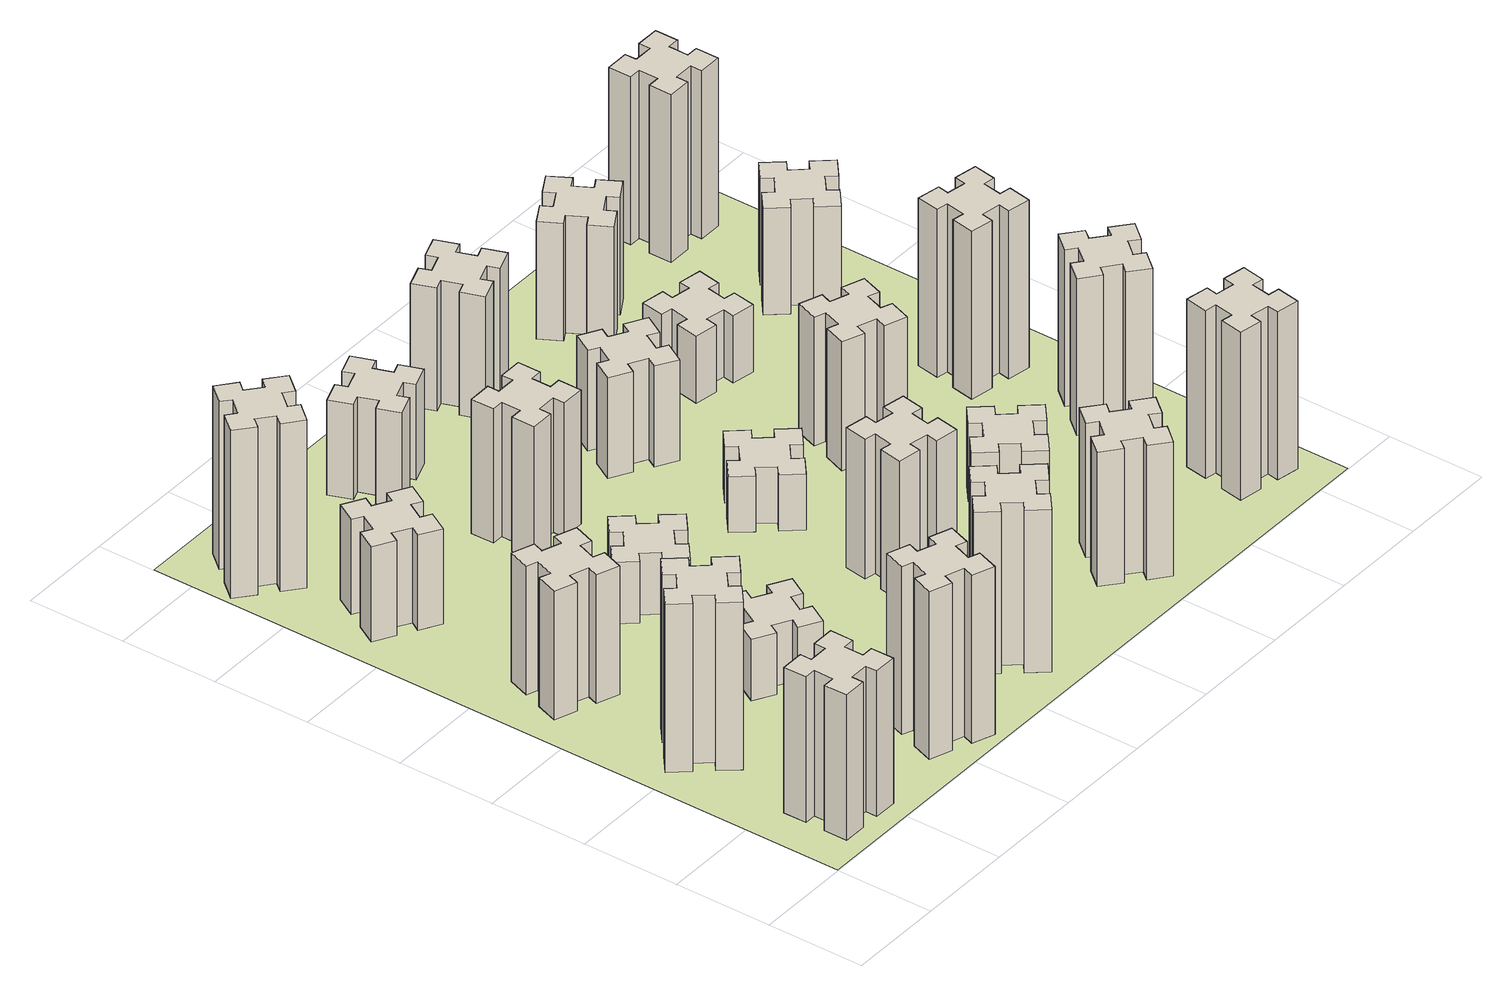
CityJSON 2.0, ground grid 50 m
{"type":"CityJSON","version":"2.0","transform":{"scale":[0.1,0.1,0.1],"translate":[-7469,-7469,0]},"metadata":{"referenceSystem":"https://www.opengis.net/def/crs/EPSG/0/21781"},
"CityObjects":{
"building1":{"type":"Building","attributes":{"class":"1000","function":"1000","usage":"1000","yearOfConstruction":2016,"roofType":"1000","measuredHeight":78,"storeysAboveGround":30,"storeysBelowGround":0},"geometry":[{"type":"Solid","lod":"1","boundaries":[[[[0,1,2,3,4,5,6,7,8,9,10,11,12,13,14,15,16,17,18,19]],[[17,16,20,21]],[[16,15,22,20]],[[15,14,23,22]],[[14,13,24,23]],[[13,12,25,24]],[[12,11,26,25]],[[11,10,27,26]],[[10,9,28,27]],[[9,8,29,28]],[[8,7,30,29]],[[7,6,31,30]],[[6,5,32,31]],[[5,4,33,32]],[[4,3,34,33]],[[3,2,35,34]],[[2,1,36,35]],[[1,0,37,36]],[[0,19,38,37]],[[19,18,39,38]],[[18,17,21,39]],[[24,25,26,27,28,29,30,31,32,33,34,35,36,37,38,39,21,20,22,23]]]]}]},
"building2":{"type":"Building","attributes":{"class":"1000","function":"1000","usage":"1000","yearOfConstruction":2016,"roofType":"1000","measuredHeight":90,"storeysAboveGround":30,"storeysBelowGround":0},"geometry":[{"type":"Solid","lod":"1","boundaries":[[[[40,41,42,43,44,45,46,47,48,49,50,51,52,53,54,55,56,57,58,59]],[[57,56,60,61]],[[56,55,62,60]],[[55,54,63,62]],[[54,53,64,63]],[[53,52,65,64]],[[52,51,66,65]],[[51,50,67,66]],[[50,49,68,67]],[[49,48,69,68]],[[48,47,70,69]],[[47,46,71,70]],[[46,45,72,71]],[[45,44,73,72]],[[44,43,74,73]],[[43,42,75,74]],[[42,41,76,75]],[[41,40,77,76]],[[40,59,78,77]],[[59,58,79,78]],[[58,57,61,79]],[[64,65,66,67,68,69,70,71,72,73,74,75,76,77,78,79,61,60,62,63]]]]}]},
"building3":{"type":"Building","attributes":{"class":"1000","function":"1000","usage":"1000","yearOfConstruction":2016,"roofType":"1000","measuredHeight":69,"storeysAboveGround":30,"storeysBelowGround":0},"geometry":[{"type":"Solid","lod":"1","boundaries":[[[[80,81,82,83,84,85,86,87,88,89,90,91,92,93,94,95,96,97,98,99]],[[97,96,100,101]],[[96,95,102,100]],[[95,94,103,102]],[[94,93,104,103]],[[93,92,105,104]],[[92,91,106,105]],[[91,90,107,106]],[[90,89,108,107]],[[89,88,109,108]],[[88,87,110,109]],[[87,86,111,110]],[[86,85,112,111]],[[85,84,113,112]],[[84,83,114,113]],[[83,82,115,114]],[[82,81,116,115]],[[81,80,117,116]],[[80,99,118,117]],[[99,98,119,118]],[[98,97,101,119]],[[104,105,106,107,108,109,110,111,112,113,114,115,116,117,118,119,101,100,102,103]]]]}]},
"building4":{"type":"Building","attributes":{"class":"1000","function":"1000","usage":"1000","yearOfConstruction":2016,"roofType":"1000","measuredHeight":51,"storeysAboveGround":30,"storeysBelowGround":0},"geometry":[{"type":"Solid","lod":"1","boundaries":[[[[120,121,122,123,124,125,126,127,128,129,130,131,132,133,134,135,136,137,138,139]],[[137,136,140,141]],[[136,135,142,140]],[[135,134,143,142]],[[134,133,144,143]],[[133,132,145,144]],[[132,131,146,145]],[[131,130,147,146]],[[130,129,148,147]],[[129,128,149,148]],[[128,127,150,149]],[[127,126,151,150]],[[126,125,152,151]],[[125,124,153,152]],[[124,123,154,153]],[[123,122,155,154]],[[122,121,156,155]],[[121,120,157,156]],[[120,139,158,157]],[[139,138,159,158]],[[138,137,141,159]],[[144,145,146,147,148,149,150,151,152,153,154,155,156,157,158,159,141,140,142,143]]]]}]},
"building5":{"type":"Building","attributes":{"class":"1000","function":"1000","usage":"1000","yearOfConstruction":2016,"roofType":"1000","measuredHeight":90,"storeysAboveGround":30,"storeysBelowGround":0},"geometry":[{"type":"Solid","lod":"1","boundaries":[[[[160,161,162,163,164,165,166,167,168,169,170,171,172,173,174,175,176,177,178,179]],[[177,176,180,181]],[[176,175,182,180]],[[175,174,183,182]],[[174,173,184,183]],[[173,172,185,184]],[[172,171,186,185]],[[171,170,187,186]],[[170,169,188,187]],[[169,168,189,188]],[[168,167,190,189]],[[167,166,191,190]],[[166,165,192,191]],[[165,164,193,192]],[[164,163,194,193]],[[163,162,195,194]],[[162,161,196,195]],[[161,160,197,196]],[[160,179,198,197]],[[179,178,199,198]],[[178,177,181,199]],[[184,185,186,187,188,189,190,191,192,193,194,195,196,197,198,199,181,180,182,183]]]]}]},
"building6":{"type":"Building","attributes":{"class":"1000","function":"1000","usage":"1000","yearOfConstruction":2016,"roofType":"1000","measuredHeight":90,"storeysAboveGround":30,"storeysBelowGround":0},"geometry":[{"type":"Solid","lod":"1","boundaries":[[[[200,201,202,203,204,205,206,207,208,209,210,211,212,213,214,215,216,217,218,219]],[[217,216,220,221]],[[216,215,222,220]],[[215,214,223,222]],[[214,213,224,223]],[[213,212,225,224]],[[212,211,226,225]],[[211,210,227,226]],[[210,209,228,227]],[[209,208,229,228]],[[208,207,230,229]],[[207,206,231,230]],[[206,205,232,231]],[[205,204,233,232]],[[204,203,234,233]],[[203,202,235,234]],[[202,201,236,235]],[[201,200,237,236]],[[200,219,238,237]],[[219,218,239,238]],[[218,217,221,239]],[[224,225,226,227,228,229,230,231,232,233,234,235,236,237,238,239,221,220,222,223]]]]}]},
"building7":{"type":"Building","attributes":{"class":"1000","function":"1000","usage":"1000","yearOfConstruction":2016,"roofType":"1000","measuredHeight":33,"storeysAboveGround":30,"storeysBelowGround":0},"geometry":[{"type":"Solid","lod":"1","boundaries":[[[[240,241,242,243,244,245,246,247,248,249,250,251,252,253,254,255,256,257,258,259]],[[257,256,260,261]],[[256,255,262,260]],[[255,254,263,262]],[[254,253,264,263]],[[253,252,265,264]],[[252,251,266,265]],[[251,250,267,266]],[[250,249,268,267]],[[249,248,269,268]],[[248,247,270,269]],[[247,246,271,270]],[[246,245,272,271]],[[245,244,273,272]],[[244,243,274,273]],[[243,242,275,274]],[[242,241,276,275]],[[241,240,277,276]],[[240,259,278,277]],[[259,258,279,278]],[[258,257,261,279]],[[264,265,266,267,268,269,270,271,272,273,274,275,276,277,278,279,261,260,262,263]]]]}]},
"building8":{"type":"Building","attributes":{"class":"1000","function":"1000","usage":"1000","yearOfConstruction":2016,"roofType":"1000","measuredHeight":33,"storeysAboveGround":30,"storeysBelowGround":0},"geometry":[{"type":"Solid","lod":"1","boundaries":[[[[280,281,282,283,284,285,286,287,288,289,290,291,292,293,294,295,296,297,298,299]],[[297,296,300,301]],[[296,295,302,300]],[[295,294,303,302]],[[294,293,304,303]],[[293,292,305,304]],[[292,291,306,305]],[[291,290,307,306]],[[290,289,308,307]],[[289,288,309,308]],[[288,287,310,309]],[[287,286,311,310]],[[286,285,312,311]],[[285,284,313,312]],[[284,283,314,313]],[[283,282,315,314]],[[282,281,316,315]],[[281,280,317,316]],[[280,299,318,317]],[[299,298,319,318]],[[298,297,301,319]],[[304,305,306,307,308,309,310,311,312,313,314,315,316,317,318,319,301,300,302,303]]]]}]},
"building9":{"type":"Building","attributes":{"class":"1000","function":"1000","usage":"1000","yearOfConstruction":2016,"roofType":"1000","measuredHeight":87,"storeysAboveGround":30,"storeysBelowGround":0},"geometry":[{"type":"Solid","lod":"1","boundaries":[[[[320,321,322,323,324,325,326,327,328,329,330,331,332,333,334,335,336,337,338,339]],[[337,336,340,341]],[[336,335,342,340]],[[335,334,343,342]],[[334,333,344,343]],[[333,332,345,344]],[[332,331,346,345]],[[331,330,347,346]],[[330,329,348,347]],[[329,328,349,348]],[[328,327,350,349]],[[327,326,351,350]],[[326,325,352,351]],[[325,324,353,352]],[[324,323,354,353]],[[323,322,355,354]],[[322,321,356,355]],[[321,320,357,356]],[[320,339,358,357]],[[339,338,359,358]],[[338,337,341,359]],[[344,345,346,347,348,349,350,351,352,353,354,355,356,357,358,359,341,340,342,343]]]]}]},
"building10":{"type":"Building","attributes":{"class":"1000","function":"1000","usage":"1000","yearOfConstruction":2016,"roofType":"1000","measuredHeight":72,"storeysAboveGround":30,"storeysBelowGround":0},"geometry":[{"type":"Solid","lod":"1","boundaries":[[[[360,361,362,363,364,365,366,367,368,369,370,371,372,373,374,375,376,377,378,379]],[[377,376,380,381]],[[376,375,382,380]],[[375,374,383,382]],[[374,373,384,383]],[[373,372,385,384]],[[372,371,386,385]],[[371,370,387,386]],[[370,369,388,387]],[[369,368,389,388]],[[368,367,390,389]],[[367,366,391,390]],[[366,365,392,391]],[[365,364,393,392]],[[364,363,394,393]],[[363,362,395,394]],[[362,361,396,395]],[[361,360,397,396]],[[360,379,398,397]],[[379,378,399,398]],[[378,377,381,399]],[[384,385,386,387,388,389,390,391,392,393,394,395,396,397,398,399,381,380,382,383]]]]}]},
"building11":{"type":"Building","attributes":{"class":"1000","function":"1000","usage":"1000","yearOfConstruction":2016,"roofType":"1000","measuredHeight":51,"storeysAboveGround":30,"storeysBelowGround":0},"geometry":[{"type":"Solid","lod":"1","boundaries":[[[[400,401,402,403,404,405,406,407,408,409,410,411,412,413,414,415,416,417,418,419]],[[417,416,420,421]],[[416,415,422,420]],[[415,414,423,422]],[[414,413,424,423]],[[413,412,425,424]],[[412,411,426,425]],[[411,410,427,426]],[[410,409,428,427]],[[409,408,429,428]],[[408,407,430,429]],[[407,406,431,430]],[[406,405,432,431]],[[405,404,433,432]],[[404,403,434,433]],[[403,402,435,434]],[[402,401,436,435]],[[401,400,437,436]],[[400,419,438,437]],[[419,418,439,438]],[[418,417,421,439]],[[424,425,426,427,428,429,430,431,432,433,434,435,436,437,438,439,421,420,422,423]]]]}]},
"building12":{"type":"Building","attributes":{"class":"1000","function":"1000","usage":"1000","yearOfConstruction":2016,"roofType":"1000","measuredHeight":75,"storeysAboveGround":30,"storeysBelowGround":0},"geometry":[{"type":"Solid","lod":"1","boundaries":[[[[440,441,442,443,444,445,446,447,448,449,450,451,452,453,454,455,456,457,458,459]],[[457,456,460,461]],[[456,455,462,460]],[[455,454,463,462]],[[454,453,464,463]],[[453,452,465,464]],[[452,451,466,465]],[[451,450,467,466]],[[450,449,468,467]],[[449,448,469,468]],[[448,447,470,469]],[[447,446,471,470]],[[446,445,472,471]],[[445,444,473,472]],[[444,443,474,473]],[[443,442,475,474]],[[442,441,476,475]],[[441,440,477,476]],[[440,459,478,477]],[[459,458,479,478]],[[458,457,461,479]],[[464,465,466,467,468,469,470,471,472,473,474,475,476,477,478,479,461,460,462,463]]]]}]},
"building13":{"type":"Building","attributes":{"class":"1000","function":"1000","usage":"1000","yearOfConstruction":2016,"roofType":"1000","measuredHeight":30,"storeysAboveGround":30,"storeysBelowGround":0},"geometry":[{"type":"Solid","lod":"1","boundaries":[[[[480,481,482,483,484,485,486,487,488,489,490,491,492,493,494,495,496,497,498,499]],[[497,496,500,501]],[[496,495,502,500]],[[495,494,503,502]],[[494,493,504,503]],[[493,492,505,504]],[[492,491,506,505]],[[491,490,507,506]],[[490,489,508,507]],[[489,488,509,508]],[[488,487,510,509]],[[487,486,511,510]],[[486,485,512,511]],[[485,484,513,512]],[[484,483,514,513]],[[483,482,515,514]],[[482,481,516,515]],[[481,480,517,516]],[[480,499,518,517]],[[499,498,519,518]],[[498,497,501,519]],[[504,505,506,507,508,509,510,511,512,513,514,515,516,517,518,519,501,500,502,503]]]]}]},
"building14":{"type":"Building","attributes":{"class":"1000","function":"1000","usage":"1000","yearOfConstruction":2016,"roofType":"1000","measuredHeight":72,"storeysAboveGround":30,"storeysBelowGround":0},"geometry":[{"type":"Solid","lod":"1","boundaries":[[[[520,521,522,523,524,525,526,527,528,529,530,531,532,533,534,535,536,537,538,539]],[[537,536,540,541]],[[536,535,542,540]],[[535,534,543,542]],[[534,533,544,543]],[[533,532,545,544]],[[532,531,546,545]],[[531,530,547,546]],[[530,529,548,547]],[[529,528,549,548]],[[528,527,550,549]],[[527,526,551,550]],[[526,525,552,551]],[[525,524,553,552]],[[524,523,554,553]],[[523,522,555,554]],[[522,521,556,555]],[[521,520,557,556]],[[520,539,558,557]],[[539,538,559,558]],[[538,537,541,559]],[[544,545,546,547,548,549,550,551,552,553,554,555,556,557,558,559,541,540,542,543]]]]}]},
"building15":{"type":"Building","attributes":{"class":"1000","function":"1000","usage":"1000","yearOfConstruction":2016,"roofType":"1000","measuredHeight":54,"storeysAboveGround":30,"storeysBelowGround":0},"geometry":[{"type":"Solid","lod":"1","boundaries":[[[[560,561,562,563,564,565,566,567,568,569,570,571,572,573,574,575,576,577,578,579]],[[577,576,580,581]],[[576,575,582,580]],[[575,574,583,582]],[[574,573,584,583]],[[573,572,585,584]],[[572,571,586,585]],[[571,570,587,586]],[[570,569,588,587]],[[569,568,589,588]],[[568,567,590,589]],[[567,566,591,590]],[[566,565,592,591]],[[565,564,593,592]],[[564,563,594,593]],[[563,562,595,594]],[[562,561,596,595]],[[561,560,597,596]],[[560,579,598,597]],[[579,578,599,598]],[[578,577,581,599]],[[584,585,586,587,588,589,590,591,592,593,594,595,596,597,598,599,581,580,582,583]]]]}]},
"building16":{"type":"Building","attributes":{"class":"1000","function":"1000","usage":"1000","yearOfConstruction":2016,"roofType":"1000","measuredHeight":66,"storeysAboveGround":30,"storeysBelowGround":0},"geometry":[{"type":"Solid","lod":"1","boundaries":[[[[600,601,602,603,604,605,606,607,608,609,610,611,612,613,614,615,616,617,618,619]],[[617,616,620,621]],[[616,615,622,620]],[[615,614,623,622]],[[614,613,624,623]],[[613,612,625,624]],[[612,611,626,625]],[[611,610,627,626]],[[610,609,628,627]],[[609,608,629,628]],[[608,607,630,629]],[[607,606,631,630]],[[606,605,632,631]],[[605,604,633,632]],[[604,603,634,633]],[[603,602,635,634]],[[602,601,636,635]],[[601,600,637,636]],[[600,619,638,637]],[[619,618,639,638]],[[618,617,621,639]],[[624,625,626,627,628,629,630,631,632,633,634,635,636,637,638,639,621,620,622,623]]]]}]},
"building17":{"type":"Building","attributes":{"class":"1000","function":"1000","usage":"1000","yearOfConstruction":2016,"roofType":"1000","measuredHeight":42,"storeysAboveGround":30,"storeysBelowGround":0},"geometry":[{"type":"Solid","lod":"1","boundaries":[[[[640,641,642,643,644,645,646,647,648,649,650,651,652,653,654,655,656,657,658,659]],[[657,656,660,661]],[[656,655,662,660]],[[655,654,663,662]],[[654,653,664,663]],[[653,652,665,664]],[[652,651,666,665]],[[651,650,667,666]],[[650,649,668,667]],[[649,648,669,668]],[[648,647,670,669]],[[647,646,671,670]],[[646,645,672,671]],[[645,644,673,672]],[[644,643,674,673]],[[643,642,675,674]],[[642,641,676,675]],[[641,640,677,676]],[[640,659,678,677]],[[659,658,679,678]],[[658,657,661,679]],[[664,665,666,667,668,669,670,671,672,673,674,675,676,677,678,679,661,660,662,663]]]]}]},
"building18":{"type":"Building","attributes":{"class":"1000","function":"1000","usage":"1000","yearOfConstruction":2016,"roofType":"1000","measuredHeight":69,"storeysAboveGround":30,"storeysBelowGround":0},"geometry":[{"type":"Solid","lod":"1","boundaries":[[[[680,681,682,683,684,685,686,687,688,689,690,691,692,693,694,695,696,697,698,699]],[[697,696,700,701]],[[696,695,702,700]],[[695,694,703,702]],[[694,693,704,703]],[[693,692,705,704]],[[692,691,706,705]],[[691,690,707,706]],[[690,689,708,707]],[[689,688,709,708]],[[688,687,710,709]],[[687,686,711,710]],[[686,685,712,711]],[[685,684,713,712]],[[684,683,714,713]],[[683,682,715,714]],[[682,681,716,715]],[[681,680,717,716]],[[680,699,718,717]],[[699,698,719,718]],[[698,697,701,719]],[[704,705,706,707,708,709,710,711,712,713,714,715,716,717,718,719,701,700,702,703]]]]}]},
"building19":{"type":"Building","attributes":{"class":"1000","function":"1000","usage":"1000","yearOfConstruction":2016,"roofType":"1000","measuredHeight":36,"storeysAboveGround":30,"storeysBelowGround":0},"geometry":[{"type":"Solid","lod":"1","boundaries":[[[[720,721,722,723,724,725,726,727,728,729,730,731,732,733,734,735,736,737,738,739]],[[737,736,740,741]],[[736,735,742,740]],[[735,734,743,742]],[[734,733,744,743]],[[733,732,745,744]],[[732,731,746,745]],[[731,730,747,746]],[[730,729,748,747]],[[729,728,749,748]],[[728,727,750,749]],[[727,726,751,750]],[[726,725,752,751]],[[725,724,753,752]],[[724,723,754,753]],[[723,722,755,754]],[[722,721,756,755]],[[721,720,757,756]],[[720,739,758,757]],[[739,738,759,758]],[[738,737,741,759]],[[744,745,746,747,748,749,750,751,752,753,754,755,756,757,758,759,741,740,742,743]]]]}]},
"building20":{"type":"Building","attributes":{"class":"1000","function":"1000","usage":"1000","yearOfConstruction":2016,"roofType":"1000","measuredHeight":90,"storeysAboveGround":30,"storeysBelowGround":0},"geometry":[{"type":"Solid","lod":"1","boundaries":[[[[760,761,762,763,764,765,766,767,768,769,770,771,772,773,774,775,776,777,778,779]],[[777,776,780,781]],[[776,775,782,780]],[[775,774,783,782]],[[774,773,784,783]],[[773,772,785,784]],[[772,771,786,785]],[[771,770,787,786]],[[770,769,788,787]],[[769,768,789,788]],[[768,767,790,789]],[[767,766,791,790]],[[766,765,792,791]],[[765,764,793,792]],[[764,763,794,793]],[[763,762,795,794]],[[762,761,796,795]],[[761,760,797,796]],[[760,779,798,797]],[[779,778,799,798]],[[778,777,781,799]],[[784,785,786,787,788,789,790,791,792,793,794,795,796,797,798,799,781,780,782,783]]]]}]},
"building21":{"type":"Building","attributes":{"class":"1000","function":"1000","usage":"1000","yearOfConstruction":2016,"roofType":"1000","measuredHeight":63,"storeysAboveGround":30,"storeysBelowGround":0},"geometry":[{"type":"Solid","lod":"1","boundaries":[[[[800,801,802,803,804,805,806,807,808,809,810,811,812,813,814,815,816,817,818,819]],[[817,816,820,821]],[[816,815,822,820]],[[815,814,823,822]],[[814,813,824,823]],[[813,812,825,824]],[[812,811,826,825]],[[811,810,827,826]],[[810,809,828,827]],[[809,808,829,828]],[[808,807,830,829]],[[807,806,831,830]],[[806,805,832,831]],[[805,804,833,832]],[[804,803,834,833]],[[803,802,835,834]],[[802,801,836,835]],[[801,800,837,836]],[[800,819,838,837]],[[819,818,839,838]],[[818,817,821,839]],[[824,825,826,827,828,829,830,831,832,833,834,835,836,837,838,839,821,820,822,823]]]]}]},
"building22":{"type":"Building","attributes":{"class":"1000","function":"1000","usage":"1000","yearOfConstruction":2016,"roofType":"1000","measuredHeight":84,"storeysAboveGround":30,"storeysBelowGround":0},"geometry":[{"type":"Solid","lod":"1","boundaries":[[[[840,841,842,843,844,845,846,847,848,849,850,851,852,853,854,855,856,857,858,859]],[[857,856,860,861]],[[856,855,862,860]],[[855,854,863,862]],[[854,853,864,863]],[[853,852,865,864]],[[852,851,866,865]],[[851,850,867,866]],[[850,849,868,867]],[[849,848,869,868]],[[848,847,870,869]],[[847,846,871,870]],[[846,845,872,871]],[[845,844,873,872]],[[844,843,874,873]],[[843,842,875,874]],[[842,841,876,875]],[[841,840,877,876]],[[840,859,878,877]],[[859,858,879,878]],[[858,857,861,879]],[[864,865,866,867,868,869,870,871,872,873,874,875,876,877,878,879,861,860,862,863]]]]}]},
"building23":{"type":"Building","attributes":{"class":"1000","function":"1000","usage":"1000","yearOfConstruction":2016,"roofType":"1000","measuredHeight":90,"storeysAboveGround":30,"storeysBelowGround":0},"geometry":[{"type":"Solid","lod":"1","boundaries":[[[[880,881,882,883,884,885,886,887,888,889,890,891,892,893,894,895,896,897,898,899]],[[897,896,900,901]],[[896,895,902,900]],[[895,894,903,902]],[[894,893,904,903]],[[893,892,905,904]],[[892,891,906,905]],[[891,890,907,906]],[[890,889,908,907]],[[889,888,909,908]],[[888,887,910,909]],[[887,886,911,910]],[[886,885,912,911]],[[885,884,913,912]],[[884,883,914,913]],[[883,882,915,914]],[[882,881,916,915]],[[881,880,917,916]],[[880,899,918,917]],[[899,898,919,918]],[[898,897,901,919]],[[904,905,906,907,908,909,910,911,912,913,914,915,916,917,918,919,901,900,902,903]]]]}]},
"building24":{"type":"Building","attributes":{"class":"1000","function":"1000","usage":"1000","yearOfConstruction":2016,"roofType":"1000","measuredHeight":57,"storeysAboveGround":30,"storeysBelowGround":0},"geometry":[{"type":"Solid","lod":"1","boundaries":[[[[920,921,922,923,924,925,926,927,928,929,930,931,932,933,934,935,936,937,938,939]],[[937,936,940,941]],[[936,935,942,940]],[[935,934,943,942]],[[934,933,944,943]],[[933,932,945,944]],[[932,931,946,945]],[[931,930,947,946]],[[930,929,948,947]],[[929,928,949,948]],[[928,927,950,949]],[[927,926,951,950]],[[926,925,952,951]],[[925,924,953,952]],[[924,923,954,953]],[[923,922,955,954]],[[922,921,956,955]],[[921,920,957,956]],[[920,939,958,957]],[[939,938,959,958]],[[938,937,941,959]],[[944,945,946,947,948,949,950,951,952,953,954,955,956,957,958,959,941,940,942,943]]]]}]},
"building25":{"type":"Building","attributes":{"class":"1000","function":"1000","usage":"1000","yearOfConstruction":2016,"roofType":"1000","measuredHeight":90,"storeysAboveGround":30,"storeysBelowGround":0},"geometry":[{"type":"Solid","lod":"1","boundaries":[[[[960,961,962,963,964,965,966,967,968,969,970,971,972,973,974,975,976,977,978,979]],[[977,976,980,981]],[[976,975,982,980]],[[975,974,983,982]],[[974,973,984,983]],[[973,972,985,984]],[[972,971,986,985]],[[971,970,987,986]],[[970,969,988,987]],[[969,968,989,988]],[[968,967,990,989]],[[967,966,991,990]],[[966,965,992,991]],[[965,964,993,992]],[[964,963,994,993]],[[963,962,995,994]],[[962,961,996,995]],[[961,960,997,996]],[[960,979,998,997]],[[979,978,999,998]],[[978,977,981,999]],[[984,985,986,987,988,989,990,991,992,993,994,995,996,997,998,999,981,980,982,983]]]]}]},
"landuse1":{"type":"LandUse","attributes":{"name":"plot1","function":"1010"},"geometry":[{"type":"MultiSurface","lod":"1","boundaries":[[[1000,1001,1002,1003]]]}]}
},
"vertices":[
[265,325,0],[265,225,0],[205,225,0],[205,105,0],[325,105,0],[325,165,0],[425,165,0],[425,105,0],[545,105,0],[545,225,0],[485,225,0],[485,325,0],[545,325,0],[545,445,0],[425,445,0],[425,385,0],[325,385,0],[325,445,0],[205,445,0],[205,325,0],[325,385,780],[325,445,780],[425,385,780],[425,445,780],[545,445,780],[545,325,780],[485,325,780],[485,225,780],[545,225,780],[545,105,780],[425,105,780],[425,165,780],[325,165,780],[325,105,780],[205,105,780],[205,225,780],[265,225,780],[265,325,780],[205,325,780],[205,445,780],
[492,1048,0],[427,1124,0],[473,1163,0],[396,1255,0],[304,1178,0],[343,1132,0],[266,1067,0],[228,1113,0],[136,1036,0],[213,944,0],[259,983,0],[323,906,0],[277,868,0],[354,776,0],[446,853,0],[408,899,0],[484,963,0],[523,917,0],[615,994,0],[538,1086,0],[484,963,900],[523,917,900],[408,899,900],[446,853,900],[354,776,900],[277,868,900],[323,906,900],[259,983,900],[213,944,900],[136,1036,900],[228,1113,900],[266,1067,900],[343,1132,900],[304,1178,900],[396,1255,900],[473,1163,900],[427,1124,900],[492,1048,900],[538,1086,900],[615,994,900],
[291,1669,0],[385,1635,0],[364,1579,0],[477,1537,0],[518,1650,0],[462,1671,0],[496,1765,0],[552,1744,0],[593,1857,0],[480,1898,0],[460,1842,0],[366,1876,0],[387,1932,0],[274,1973,0],[233,1860,0],[289,1840,0],[255,1746,0],[199,1767,0],[157,1654,0],[270,1613,0],[255,1746,690],[199,1767,690],[289,1840,690],[233,1860,690],[274,1973,690],[387,1932,690],[366,1876,690],[460,1842,690],[480,1898,690],[593,1857,690],[552,1744,690],[496,1765,690],[462,1671,690],[518,1650,690],[477,1537,690],[364,1579,690],[385,1635,690],[291,1669,690],[270,1613,690],[157,1654,690],
[446,2597,0],[496,2684,0],[548,2654,0],[608,2758,0],[504,2818,0],[474,2766,0],[387,2816,0],[417,2868,0],[313,2928,0],[253,2824,0],[305,2794,0],[255,2707,0],[203,2737,0],[143,2633,0],[247,2573,0],[277,2625,0],[364,2575,0],[334,2523,0],[438,2463,0],[498,2567,0],[364,2575,510],[334,2523,510],[277,2625,510],[247,2573,510],[143,2633,510],[203,2737,510],[255,2707,510],[305,2794,510],[253,2824,510],[313,2928,510],[417,2868,510],[387,2816,510],[474,2766,510],[504,2818,510],[608,2758,510],[548,2654,510],[496,2684,510],[446,2597,510],[498,2567,510],[438,2463,510],
[1029,360,0],[995,266,0],[939,287,0],[897,174,0],[1010,133,0],[1031,189,0],[1125,155,0],[1104,99,0],[1217,57,0],[1258,170,0],[1202,191,0],[1236,285,0],[1292,264,0],[1333,377,0],[1220,418,0],[1200,362,0],[1106,396,0],[1127,452,0],[1014,493,0],[973,380,0],[1106,396,900],[1127,452,900],[1200,362,900],[1220,418,900],[1333,377,900],[1292,264,900],[1236,285,900],[1202,191,900],[1258,170,900],[1217,57,900],[1104,99,900],[1125,155,900],[1031,189,900],[1010,133,900],[897,174,900],[939,287,900],[995,266,900],[1029,360,900],[973,380,900],[1014,493,900],
[384,3387,0],[308,3452,0],[346,3498,0],[254,3575,0],[177,3483,0],[223,3444,0],[159,3368,0],[113,3406,0],[36,3314,0],[128,3237,0],[166,3283,0],[243,3219,0],[204,3173,0],[296,3096,0],[373,3188,0],[327,3226,0],[392,3303,0],[438,3264,0],[515,3356,0],[423,3433,0],[392,3303,900],[438,3264,900],[327,3226,900],[373,3188,900],[296,3096,900],[204,3173,900],[243,3219,900],[166,3283,900],[128,3237,900],[36,3314,900],[113,3406,900],[159,3368,900],[223,3444,900],[177,3483,900],[254,3575,900],[346,3498,900],[308,3452,900],[384,3387,900],[423,3433,900],[515,3356,900],
[1086,1017,0],[1136,1104,0],[1188,1074,0],[1248,1178,0],[1144,1238,0],[1114,1186,0],[1027,1236,0],[1057,1288,0],[953,1348,0],[893,1244,0],[945,1214,0],[895,1127,0],[843,1157,0],[783,1053,0],[887,993,0],[917,1045,0],[1004,995,0],[974,943,0],[1078,883,0],[1138,987,0],[1004,995,330],[974,943,330],[917,1045,330],[887,993,330],[783,1053,330],[843,1157,330],[895,1127,330],[945,1214,330],[893,1244,330],[953,1348,330],[1057,1288,330],[1027,1236,330],[1114,1186,330],[1144,1238,330],[1248,1178,330],[1188,1074,330],[1136,1104,330],[1086,1017,330],[1138,987,330],[1078,883,330],
[1083,1972,0],[1006,1907,0],[968,1953,0],[876,1876,0],[953,1784,0],[999,1823,0],[1063,1746,0],[1017,1708,0],[1094,1616,0],[1186,1693,0],[1148,1739,0],[1224,1803,0],[1263,1757,0],[1355,1834,0],[1278,1926,0],[1232,1888,0],[1167,1964,0],[1213,2003,0],[1136,2095,0],[1044,2018,0],[1167,1964,330],[1213,2003,330],[1232,1888,330],[1278,1926,330],[1355,1834,330],[1263,1757,330],[1224,1803,330],[1148,1739,330],[1186,1693,330],[1094,1616,330],[1017,1708,330],[1063,1746,330],[999,1823,330],[953,1784,330],[876,1876,330],[968,1953,330],[1006,1907,330],[1083,1972,330],[1044,2018,330],[1136,2095,330],
[1639,343,0],[1703,266,0],[1657,228,0],[1734,136,0],[1826,213,0],[1788,259,0],[1864,323,0],[1903,277,0],[1995,354,0],[1918,446,0],[1872,408,0],[1807,484,0],[1853,523,0],[1776,615,0],[1684,538,0],[1723,492,0],[1646,427,0],[1608,473,0],[1516,396,0],[1593,304,0],[1646,427,870],[1608,473,870],[1723,492,870],[1684,538,870],[1776,615,870],[1853,523,870],[1807,484,870],[1872,408,870],[1918,446,870],[1995,354,870],[1903,277,870],[1864,323,870],[1788,259,870],[1826,213,870],[1734,136,870],[1657,228,870],[1703,266,870],[1639,343,870],[1593,304,870],[1516,396,870],
[1265,2705,0],[1165,2705,0],[1165,2765,0],[1045,2765,0],[1045,2645,0],[1105,2645,0],[1105,2545,0],[1045,2545,0],[1045,2425,0],[1165,2425,0],[1165,2485,0],[1265,2485,0],[1265,2425,0],[1385,2425,0],[1385,2545,0],[1325,2545,0],[1325,2645,0],[1385,2645,0],[1385,2765,0],[1265,2765,0],[1325,2645,720],[1385,2645,720],[1325,2545,720],[1385,2545,720],[1385,2425,720],[1265,2425,720],[1265,2485,720],[1165,2485,720],[1165,2425,720],[1045,2425,720],[1045,2545,720],[1105,2545,720],[1105,2645,720],[1045,2645,720],[1045,2765,720],[1165,2765,720],[1165,2705,720],[1265,2705,720],[1265,2765,720],[1385,2765,720],
[995,3345,0],[1029,3251,0],[973,3230,0],[1014,3117,0],[1127,3159,0],[1106,3215,0],[1200,3249,0],[1220,3193,0],[1333,3234,0],[1292,3347,0],[1236,3326,0],[1202,3420,0],[1258,3440,0],[1217,3553,0],[1104,3512,0],[1125,3456,0],[1031,3422,0],[1010,3478,0],[897,3437,0],[939,3324,0],[1031,3422,510],[1010,3478,510],[1125,3456,510],[1104,3512,510],[1217,3553,510],[1258,3440,510],[1202,3420,510],[1236,3326,510],[1292,3347,510],[1333,3234,510],[1220,3193,510],[1200,3249,510],[1106,3215,510],[1127,3159,510],[1014,3117,510],[973,3230,510],[1029,3251,510],[995,3345,510],[939,3324,510],[897,3437,510],
[2055,1047,0],[2072,1145,0],[2131,1135,0],[2152,1253,0],[2034,1274,0],[2024,1215,0],[1925,1232,0],[1936,1291,0],[1817,1312,0],[1797,1194,0],[1856,1184,0],[1838,1085,0],[1779,1096,0],[1758,977,0],[1877,957,0],[1887,1016,0],[1985,998,0],[1975,939,0],[2093,918,0],[2114,1037,0],[1985,998,750],[1975,939,750],[1887,1016,750],[1877,957,750],[1758,977,750],[1779,1096,750],[1838,1085,750],[1856,1184,750],[1797,1194,750],[1817,1312,750],[1936,1291,750],[1925,1232,750],[2024,1215,750],[2034,1274,750],[2152,1253,750],[2131,1135,750],[2072,1145,750],[2055,1047,750],[2114,1037,750],[2093,918,750],
[2072,1888,0],[2007,1964,0],[2053,2003,0],[1976,2095,0],[1884,2018,0],[1923,1972,0],[1846,1907,0],[1808,1953,0],[1716,1876,0],[1793,1784,0],[1839,1823,0],[1903,1746,0],[1857,1708,0],[1934,1616,0],[2026,1693,0],[1988,1739,0],[2064,1803,0],[2103,1757,0],[2195,1834,0],[2118,1926,0],[2064,1803,300],[2103,1757,300],[1988,1739,300],[2026,1693,300],[1934,1616,300],[1857,1708,300],[1903,1746,300],[1839,1823,300],[1793,1784,300],[1716,1876,300],[1808,1953,300],[1846,1907,300],[1923,1972,300],[1884,2018,300],[1976,2095,300],[2053,2003,300],[2007,1964,300],[2072,1888,300],[2118,1926,300],[2195,1834,300],
[2486,323,0],[2563,259,0],[2524,213,0],[2616,136,0],[2693,228,0],[2647,266,0],[2712,343,0],[2758,304,0],[2835,396,0],[2743,473,0],[2704,427,0],[2628,492,0],[2666,538,0],[2574,615,0],[2497,523,0],[2543,484,0],[2479,408,0],[2433,446,0],[2356,354,0],[2448,277,0],[2479,408,720],[2433,446,720],[2543,484,720],[2497,523,720],[2574,615,720],[2666,538,720],[2628,492,720],[2704,427,720],[2743,473,720],[2835,396,720],[2758,304,720],[2712,343,720],[2647,266,720],[2693,228,720],[2616,136,720],[2524,213,720],[2563,259,720],[2486,323,720],[2448,277,720],[2356,354,720],
[2026,2497,0],[2076,2584,0],[2128,2554,0],[2188,2658,0],[2084,2718,0],[2054,2666,0],[1967,2716,0],[1997,2768,0],[1893,2828,0],[1833,2724,0],[1885,2694,0],[1835,2607,0],[1783,2637,0],[1723,2533,0],[1827,2473,0],[1857,2525,0],[1944,2475,0],[1914,2423,0],[2018,2363,0],[2078,2467,0],[1944,2475,540],[1914,2423,540],[1857,2525,540],[1827,2473,540],[1723,2533,540],[1783,2637,540],[1835,2607,540],[1885,2694,540],[1833,2724,540],[1893,2828,540],[1997,2768,540],[1967,2716,540],[2054,2666,540],[2084,2718,540],[2188,2658,540],[2128,2554,540],[2076,2584,540],[2026,2497,540],[2078,2467,540],[2018,2363,540],
[1865,3556,0],[1771,3522,0],[1750,3578,0],[1637,3537,0],[1679,3424,0],[1735,3445,0],[1769,3351,0],[1713,3330,0],[1754,3217,0],[1867,3259,0],[1846,3315,0],[1940,3349,0],[1960,3293,0],[2073,3334,0],[2032,3447,0],[1976,3426,0],[1942,3520,0],[1998,3540,0],[1957,3653,0],[1844,3612,0],[1942,3520,660],[1998,3540,660],[1976,3426,660],[2032,3447,660],[2073,3334,660],[1960,3293,660],[1940,3349,660],[1846,3315,660],[1867,3259,660],[1754,3217,660],[1713,3330,660],[1769,3351,660],[1735,3445,660],[1679,3424,660],[1637,3537,660],[1750,3578,660],[1771,3522,660],[1865,3556,660],[1844,3612,660],[1957,3653,660],
[2563,1132,0],[2486,1067,0],[2448,1113,0],[2356,1036,0],[2433,944,0],[2479,983,0],[2543,906,0],[2497,868,0],[2574,776,0],[2666,853,0],[2628,899,0],[2704,963,0],[2743,917,0],[2835,994,0],[2758,1086,0],[2712,1048,0],[2647,1124,0],[2693,1163,0],[2616,1255,0],[2524,1178,0],[2647,1124,420],[2693,1163,420],[2712,1048,420],[2758,1086,420],[2835,994,420],[2743,917,420],[2704,963,420],[2628,899,420],[2666,853,420],[2574,776,420],[2497,868,420],[2543,906,420],[2479,983,420],[2433,944,420],[2356,1036,420],[2448,1113,420],[2486,1067,420],[2563,1132,420],[2524,1178,420],[2616,1255,420],
[2682,1771,0],[2716,1865,0],[2772,1844,0],[2813,1957,0],[2700,1998,0],[2680,1942,0],[2586,1976,0],[2607,2032,0],[2494,2073,0],[2453,1960,0],[2509,1940,0],[2475,1846,0],[2419,1867,0],[2377,1754,0],[2490,1713,0],[2511,1769,0],[2605,1735,0],[2584,1679,0],[2697,1637,0],[2738,1750,0],[2605,1735,690],[2584,1679,690],[2511,1769,690],[2490,1713,690],[2377,1754,690],[2419,1867,690],[2475,1846,690],[2509,1940,690],[2453,1960,690],[2494,2073,690],[2607,2032,690],[2586,1976,690],[2680,1942,690],[2700,1998,690],[2813,1957,690],[2772,1844,690],[2716,1865,690],[2682,1771,690],[2738,1750,690],[2697,1637,690],
[2664,2795,0],[2565,2812,0],[2576,2871,0],[2457,2892,0],[2437,2774,0],[2496,2764,0],[2478,2665,0],[2419,2676,0],[2398,2557,0],[2517,2537,0],[2527,2596,0],[2625,2578,0],[2615,2519,0],[2733,2498,0],[2754,2617,0],[2695,2627,0],[2712,2725,0],[2771,2715,0],[2792,2833,0],[2674,2854,0],[2712,2725,360],[2771,2715,360],[2695,2627,360],[2754,2617,360],[2733,2498,360],[2615,2519,360],[2625,2578,360],[2527,2596,360],[2517,2537,360],[2398,2557,360],[2419,2676,360],[2478,2665,360],[2496,2764,360],[2437,2774,360],[2457,2892,360],[2576,2871,360],[2565,2812,360],[2664,2795,360],[2674,2854,360],[2792,2833,360],
[3504,475,0],[3405,492,0],[3416,551,0],[3297,572,0],[3277,454,0],[3336,444,0],[3318,345,0],[3259,356,0],[3238,237,0],[3357,217,0],[3367,276,0],[3465,258,0],[3455,199,0],[3573,178,0],[3594,297,0],[3535,307,0],[3552,405,0],[3611,395,0],[3632,513,0],[3514,534,0],[3552,405,900],[3611,395,900],[3535,307,900],[3594,297,900],[3573,178,900],[3455,199,900],[3465,258,900],[3367,276,900],[3357,217,900],[3238,237,900],[3259,356,900],[3318,345,900],[3336,444,900],[3277,454,900],[3297,572,900],[3416,551,900],[3405,492,900],[3504,475,900],[3514,534,900],[3632,513,900],
[2716,3347,0],[2666,3434,0],[2718,3464,0],[2658,3568,0],[2554,3508,0],[2584,3456,0],[2497,3406,0],[2467,3458,0],[2363,3398,0],[2423,3294,0],[2475,3324,0],[2525,3237,0],[2473,3207,0],[2533,3103,0],[2637,3163,0],[2607,3215,0],[2694,3265,0],[2724,3213,0],[2828,3273,0],[2768,3377,0],[2694,3265,630],[2724,3213,630],[2607,3215,630],[2637,3163,630],[2533,3103,630],[2473,3207,630],[2525,3237,630],[2475,3324,630],[2423,3294,630],[2363,3398,630],[2467,3458,630],[2497,3406,630],[2584,3456,630],[2554,3508,630],[2658,3568,630],[2718,3464,630],[2666,3434,630],[2716,3347,630],[2768,3377,630],[2828,3273,630],
[3487,1006,0],[3552,1083,0],[3598,1044,0],[3675,1136,0],[3583,1213,0],[3544,1167,0],[3468,1232,0],[3506,1278,0],[3414,1355,0],[3337,1263,0],[3383,1224,0],[3319,1148,0],[3273,1186,0],[3196,1094,0],[3288,1017,0],[3326,1063,0],[3403,999,0],[3364,953,0],[3456,876,0],[3533,968,0],[3403,999,840],[3364,953,840],[3326,1063,840],[3288,1017,840],[3196,1094,840],[3273,1186,840],[3319,1148,840],[3383,1224,840],[3337,1263,840],[3414,1355,840],[3506,1278,840],[3468,1232,840],[3544,1167,840],[3583,1213,840],[3675,1136,840],[3598,1044,840],[3552,1083,840],[3487,1006,840],[3533,968,840],[3456,876,840],
[3267,1656,0],[3365,1638,0],[3355,1579,0],[3473,1558,0],[3494,1677,0],[3435,1687,0],[3452,1785,0],[3511,1775,0],[3532,1893,0],[3414,1914,0],[3404,1855,0],[3305,1872,0],[3316,1931,0],[3197,1952,0],[3177,1834,0],[3236,1824,0],[3218,1725,0],[3159,1736,0],[3138,1617,0],[3257,1597,0],[3218,1725,900],[3159,1736,900],[3236,1824,900],[3177,1834,900],[3197,1952,900],[3316,1931,900],[3305,1872,900],[3404,1855,900],[3414,1914,900],[3532,1893,900],[3511,1775,900],[3452,1785,900],[3435,1687,900],[3494,1677,900],[3473,1558,900],[3355,1579,900],[3365,1638,900],[3267,1656,900],[3257,1597,900],[3138,1617,900],
[3219,2663,0],[3283,2586,0],[3237,2548,0],[3314,2456,0],[3406,2533,0],[3368,2579,0],[3444,2643,0],[3483,2597,0],[3575,2674,0],[3498,2766,0],[3452,2728,0],[3387,2804,0],[3433,2843,0],[3356,2935,0],[3264,2858,0],[3303,2812,0],[3226,2747,0],[3188,2793,0],[3096,2716,0],[3173,2624,0],[3226,2747,570],[3188,2793,570],[3303,2812,570],[3264,2858,570],[3356,2935,570],[3433,2843,570],[3387,2804,570],[3452,2728,570],[3498,2766,570],[3575,2674,570],[3483,2597,570],[3444,2643,570],[3368,2579,570],[3406,2533,570],[3314,2456,570],[3237,2548,570],[3283,2586,570],[3219,2663,570],[3173,2624,570],[3096,2716,570],
[3285,3325,0],[3385,3325,0],[3385,3265,0],[3505,3265,0],[3505,3385,0],[3445,3385,0],[3445,3485,0],[3505,3485,0],[3505,3605,0],[3385,3605,0],[3385,3545,0],[3285,3545,0],[3285,3605,0],[3165,3605,0],[3165,3485,0],[3225,3485,0],[3225,3385,0],[3165,3385,0],[3165,3265,0],[3285,3265,0],[3225,3385,900],[3165,3385,900],[3225,3485,900],[3165,3485,900],[3165,3605,900],[3285,3605,900],[3285,3545,900],[3385,3545,900],[3385,3605,900],[3505,3605,900],[3505,3485,900],[3445,3485,900],[3445,3385,900],[3505,3385,900],[3505,3265,900],[3385,3265,900],[3385,3325,900],[3285,3325,900],[3285,3265,900],[3165,3265,900],
[5,3705,0],[3705,3705,0],[3705,5,0],[5,5,0]
]}
